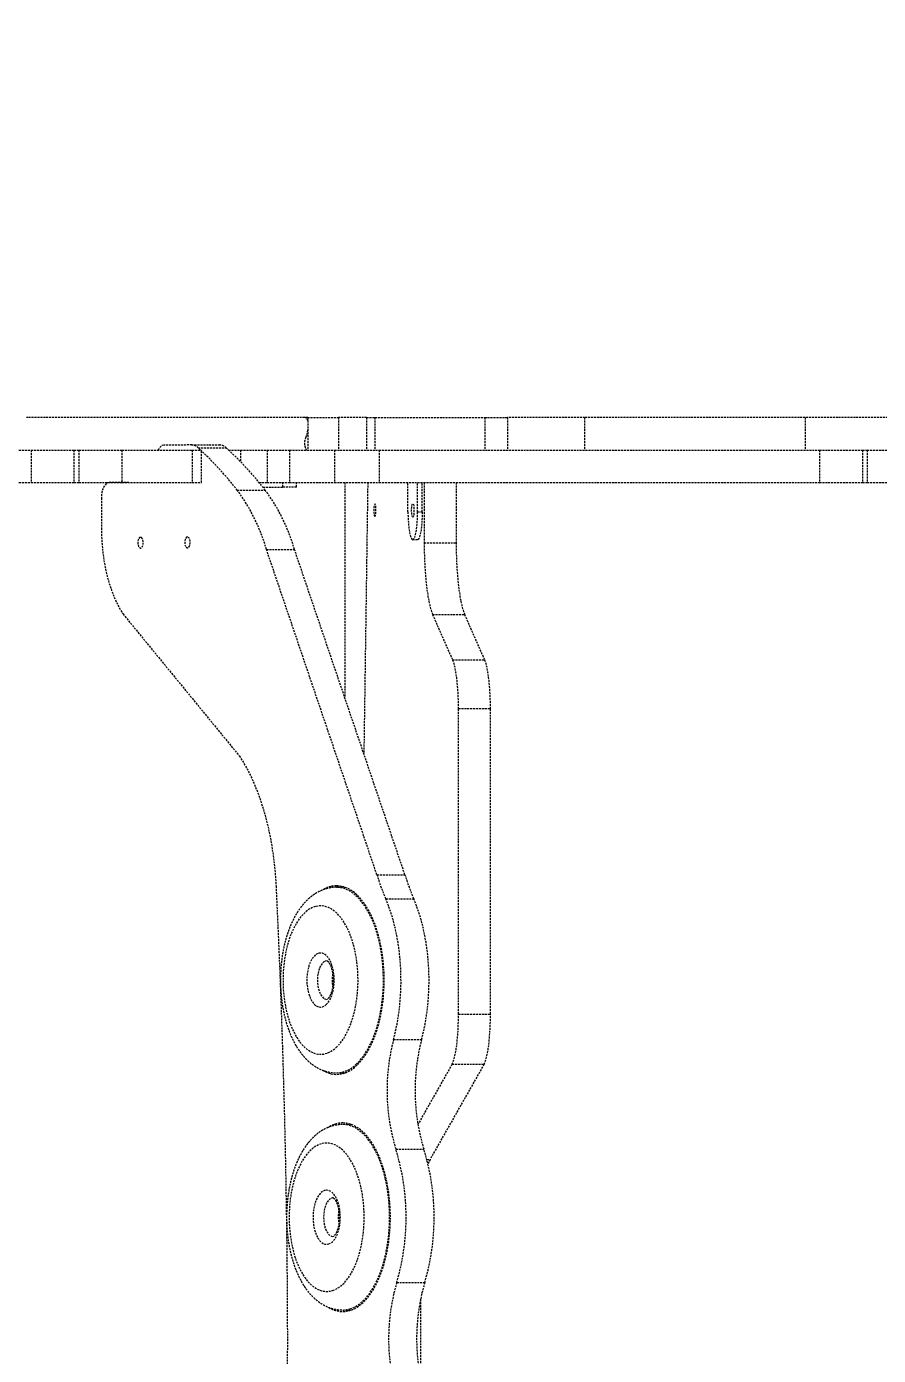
# Model space of a CAD drawing. Header units: millimetres. Extents: x -468 to 5922, y -120 to 5313.
# Drawn here: x 3067 to 3618, y 2985 to 3845 of the extents above; entities that cross this region are included whole.
import ezdxf

# ---------------------------------------------------------------- set-up
doc = ezdxf.new("R2010")
doc.units = ezdxf.units.MM
doc.linetypes.add('HIDDEN', pattern=[1.905, 1.27, -0.635])
doc.layers.add('DIKOM_ОБЬЕКТ', color=7, linetype='Continuous')
doc.layers.add('DIKOM_РАЗМЕР_ЗОНА', color=7, linetype='Continuous')
doc.styles.add('style1', font='arialbd.ttf', dxfattribs={"width": 0.8})
doc.dimstyles.new('1-50', dxfattribs={"dimtxt": 300, "dimasz": 200, "dimexe": 100, "dimexo": 0, "dimgap": 100, "dimtad": 1, "dimtxsty": 'style1', "dimcen": 200, "dimclrd": 7, "dimclre": 7, "dimclrt": 7, "dimadec": 1, "dimazin": 2, "dimtfac": 1, "dimtmove": 0, "dimatfit": 2, "dimfxl": 0, "dimlwd": 25, "dimlwe": 18, "dimarcsym": 0})

# ---------------------------------------------------------------- blocks, each defined once
blk = doc.blocks.new('*D38')
at = {"layer": 'Defpoints', "color": 0, "transparency": 16777216}
for p in [(4635.22, 5313.1), (-18.18, 679.1), (4922.12, 679.1)]:
    blk.add_point(p, dxfattribs=at)
at = {"layer": 'DIKOM_РАЗМЕР_ЗОНА', "color": 7, "lineweight": 18, "transparency": 16777216}
for p, q in [((4635.22, 5313.1), (-118.18, 5313.1)), ((4922.12, 679.1), (-118.18, 679.1))]:
    blk.add_line(p, q, dxfattribs=at)
at = {"layer": 'DIKOM_РАЗМЕР_ЗОНА', "color": 7, "lineweight": 25, "transparency": 16777216}
blk.add_line((-18.18, 5113.1), (-18.18, 879.1), dxfattribs=at)
at = {"layer": 'DIKOM_РАЗМЕР_ЗОНА', "color": 7, "transparency": 16777216}
for points in [[(-51.51, 5113.1), (15.15, 5113.1), (-18.18, 5313.1)], [(-51.51, 879.1), (15.15, 879.1), (-18.18, 679.1)]]:
    blk.add_solid(points, dxfattribs=at)
at = {"layer": 'DIKOM_РАЗМЕР_ЗОНА', "color": 7, "transparency": 16777216, "insert": (-271.35, 2810.16), "char_height": 300, "attachment_point": 5, "rotation": 90, "style": 'style1'}
blk.add_mtext('{\\fArial|b0|i0|c204|p34;4640}', dxfattribs=at)

msp = doc.modelspace()

# ---------------------------------------------------------------- linework, layer by layer
at = {"layer": 'DIKOM_ОБЬЕКТ', "color": 7, "linetype": 'HIDDEN', "lineweight": 15}
for p, q in [((3247.262, 3592.098), (3067.488, 3592.098)), ((3249.262, 3592.098), (3247.262, 3592.098)), ((3249.262, 3592.098), (3249.262, 3571.098)), ((3249.262, 3592.098), (3269.262, 3592.098)), ((3269.262, 3592.098), (3269.262, 3571.098)), ((3287.362, 3592.098), (3269.262, 3592.098)), ((3287.362, 3592.098), (3287.362, 3571.098)), ((3287.362, 3592.098), (3292.729, 3592.098)), ((3292.729, 3592.098), (3292.729, 3571.098)), ((3292.729, 3592.098), (3363.741, 3592.098)), ((3363.741, 3592.098), (3363.741, 3571.098)), ((3363.741, 3592.098), (3378.374, 3592.098)), ((3378.374, 3592.098), (3378.374, 3571.098)), ((3428.36, 3592.098), (3378.374, 3592.098)), ((3428.36, 3592.098), (3428.36, 3571.098)), ((3571.008, 3592.098), (3428.36, 3592.098)), ((3571.008, 3592.098), (3571.008, 3571.098)), ((3666.285, 3592.098), (3571.008, 3592.098)), ((2887.438, 3571.098), (3070.351, 3571.098)), ((3070.351, 3571.098), (3070.351, 3550.098)), ((3070.351, 3571.098), (3098.149, 3571.098)), ((3098.149, 3571.098), (3098.149, 3550.098)), ((3098.149, 3571.098), (3101.251, 3571.098)), ((3101.251, 3571.098), (3101.251, 3550.098)), ((3101.251, 3571.098), (3129.049, 3571.098)), ((3129.049, 3571.098), (3129.049, 3550.098)), ((3129.049, 3571.098), (3174.539, 3571.098)), ((3174.23, 3574.367), (3156.215, 3574.248)), ((3174.23, 3574.367), (3192.349, 3574.367)), ((3174.539, 3571.098), (3174.539, 3550.098)), ((3174.539, 3571.098), (3180.539, 3571.098)), ((3180.048, 3571.098), (3178.497, 3572.529)), ((3178.497, 3572.529), (3196.616, 3572.529)), ((3180.539, 3550.098), (3180.539, 3571.098)), ((3198.167, 3571.098), (3205.871, 3571.098)), ((3205.871, 3571.098), (3223.127, 3571.098)), ((3205.871, 3571.098), (3205.871, 3563.518)), ((3223.127, 3571.098), (3223.127, 3550.098)), ((3223.127, 3571.098), (3237.526, 3571.098)), ((3237.526, 3571.098), (3237.526, 3550.098)), ((3237.526, 3571.098), (3266.558, 3571.098)), ((3266.558, 3571.098), (3266.558, 3550.098)), ((3266.558, 3571.098), (3295.59, 3571.098)), ((3295.59, 3571.098), (3295.59, 3550.098)), ((3295.59, 3571.098), (3580.23, 3571.098)), ((3580.23, 3571.098), (3580.23, 3550.098)), ((3580.23, 3571.098), (3608.028, 3571.098)), ((3608.028, 3571.098), (3608.028, 3550.098)), ((3608.028, 3571.098), (3611.13, 3571.098)), ((3611.13, 3571.098), (3611.13, 3550.098)), ((3611.13, 3571.098), (3638.928, 3571.098)), ((2887.438, 3550.098), (3070.351, 3550.098)), ((3070.351, 3550.098), (3098.149, 3550.098)), ((3098.149, 3550.098), (3101.251, 3550.098)), ((3101.251, 3550.098), (3129.049, 3550.098)), ((3133.506, 3550.098), (3120.868, 3550.015)), ((3129.049, 3550.098), (3174.539, 3550.098)), ((3174.539, 3550.098), (3180.539, 3550.098)), ((3217.818, 3550.098), (3223.127, 3550.098)), ((3223.127, 3550.098), (3237.526, 3550.098)), ((3233.153, 3547.098), (3233.153, 3550.098)), ((3237.526, 3550.098), (3266.558, 3550.098)), ((3242.053, 3547.098), (3242.053, 3550.098)), ((3266.558, 3550.098), (3295.59, 3550.098)), ((3273.262, 3550.098), (3273.262, 3410.926)), ((3288.106, 3550.098), (3285.582, 3374.632)), ((3295.59, 3550.098), (3580.23, 3550.098)), ((3314.106, 3531.098), (3314.106, 3550.098)), ((3320.357, 3531.098), (3320.357, 3550.098)), ((3323.312, 3531.098), (3323.312, 3550.098)), ((3324.589, 3550.098), (3324.602, 3511.168)), ((3345.27, 3550.098), (3345.283, 3511.168)), ((3580.23, 3550.098), (3608.028, 3550.098)), ((3608.028, 3550.098), (3611.13, 3550.098)), ((3611.13, 3550.098), (3638.928, 3550.098)), ((3203.746, 3545.058), (3221.865, 3545.058)), ((3220.252, 3547.098), (3233.153, 3547.098)), ((3242.053, 3547.098), (3233.153, 3547.098)), ((3115.83, 3539.982), (3115.862, 3520.576)), ((3320.357, 3531.098), (3323.312, 3531.098)), ((3294.02, 3296.397), (3222.6, 3506.798)), ((3222.6, 3506.798), (3240.719, 3506.798)), ((3312.139, 3296.397), (3240.719, 3506.798)), ((3320.186, 3513.098), (3317.231, 3513.098)), ((3324.602, 3511.168), (3345.283, 3511.168)), ((3129.865, 3465.037), (3205.054, 3373.228)), ((3343.038, 3435.453), (3330.109, 3464.711)), ((3330.109, 3464.711), (3350.79, 3464.711)), ((3363.719, 3435.453), (3350.79, 3464.711)), ((3343.038, 3435.453), (3363.719, 3435.453)), ((3346.782, 3206.243), (3346.782, 3403.809)), ((3346.782, 3403.809), (3367.463, 3403.809)), ((3367.463, 3206.243), (3367.463, 3403.809)), ((3294.02, 3296.397), (3312.139, 3296.397)), ((3271.376, 3288.248), (3267.925, 3288.248)), ((3299.76, 3280.78), (3317.879, 3280.78)), ((3265.7, 3227.311), (3265.074, 3227.311)), ((3346.782, 3206.243), (3367.463, 3206.243)), ((3304.796, 3189.84), (3322.915, 3189.84)), ((3342.605, 3173.757), (3320.524, 3134.864)), ((3363.286, 3173.757), (3328.398, 3112.308)), ((3342.605, 3173.757), (3363.286, 3173.757)), ((3267.925, 3168.248), (3271.376, 3168.248)), ((3275.355, 3134.839), (3271.903, 3134.839)), ((3306.288, 3118.824), (3324.407, 3118.824)), ((3326.326, 3112.308), (3328.398, 3112.308)), ((3269.554, 3077.713), (3269.205, 3077.713)), ((3269.244, 3078.021), (3269.527, 3078.021)), ((3306.844, 3032.601), (3324.963, 3032.601)), ((3322.255, 3021.867), (3322.255, 2970.33)), ((3271.903, 3014.839), (3275.355, 3014.839))]:
    msp.add_line(p, q, dxfattribs=at)
at = {"layer": 'DIKOM_ОБЬЕКТ', "color": 7, "linetype": 'HIDDEN', "lineweight": 15, "flags": 128}
for points in [[(3156.215, 3574.248), (3155.229, 3574.05), (3154.282, 3573.474), (3153.409, 3572.544), (3152.645, 3571.296), (3152.549, 3571.098)], [(3120.868, 3550.015), (3119.882, 3549.816), (3118.935, 3549.241), (3118.062, 3548.311), (3117.298, 3547.063), (3116.672, 3545.543), (3116.208, 3543.811), (3115.924, 3541.933), (3115.83, 3539.982)], [(3292.749, 3528.098), (3292.954, 3528.276), (3293.141, 3528.793), (3293.292, 3529.604), (3293.396, 3530.637), (3293.442, 3531.8), (3293.427, 3532.989), (3293.351, 3534.098), (3293.222, 3535.031), (3293.051, 3535.702), (3292.853, 3536.054), (3292.646, 3536.054), (3292.448, 3535.702), (3292.277, 3535.031), (3292.148, 3534.098), (3292.072, 3532.989), (3292.057, 3531.8), (3292.103, 3530.637), (3292.206, 3529.604), (3292.358, 3528.793), (3292.545, 3528.276), (3292.749, 3528.098)], [(3317.231, 3527.698), (3317.016, 3527.877), (3316.818, 3528.397), (3316.654, 3529.217), (3316.536, 3530.271), (3316.475, 3531.472), (3316.475, 3532.725), (3316.536, 3533.926), (3316.654, 3534.98), (3316.818, 3535.8), (3317.016, 3536.32), (3317.231, 3536.498), (3317.447, 3536.32), (3317.644, 3535.8), (3317.809, 3534.98), (3317.926, 3533.926), (3317.988, 3532.725), (3317.988, 3531.472), (3317.926, 3530.271), (3317.809, 3529.217), (3317.644, 3528.397), (3317.447, 3527.877), (3317.231, 3527.698)], [(3314.106, 3531.098), (3314.138, 3528.537), (3314.232, 3526.027), (3314.388, 3523.621), (3314.602, 3521.367), (3314.869, 3519.311), (3315.185, 3517.495), (3315.542, 3515.956), (3315.933, 3514.725), (3316.351, 3513.828), (3316.787, 3513.282), (3317.231, 3513.098)], [(3317.231, 3513.098), (3317.676, 3513.282), (3318.112, 3513.828), (3318.53, 3514.725), (3318.921, 3515.956), (3319.278, 3517.495), (3319.594, 3519.311), (3319.861, 3521.367), (3320.075, 3523.621), (3320.23, 3526.027), (3320.325, 3528.537), (3320.357, 3531.098)], [(3323.312, 3531.098), (3323.28, 3528.537), (3323.185, 3526.027), (3323.029, 3523.621), (3322.815, 3521.367), (3322.548, 3519.311), (3322.233, 3517.495), (3321.876, 3515.956), (3321.484, 3514.725), (3321.066, 3513.828), (3320.631, 3513.282), (3320.186, 3513.098)], [(3115.862, 3520.576), (3115.975, 3515.224), (3116.294, 3509.904), (3116.818, 3504.649), (3117.544, 3499.488), (3118.467, 3494.451), (3119.582, 3489.569), (3120.882, 3484.871), (3122.361, 3480.382), (3124.008, 3476.13), (3125.815, 3472.141), (3127.771, 3468.436), (3129.865, 3465.037)], [(3141.155, 3514.649), (3140.581, 3514.459), (3140.068, 3513.911), (3139.674, 3513.063), (3139.44, 3512.008), (3139.392, 3510.86), (3139.535, 3509.743), (3139.853, 3508.778), (3140.313, 3508.07), (3140.864, 3507.696), (3141.446, 3507.696), (3141.997, 3508.07), (3142.457, 3508.778), (3142.775, 3509.743), (3142.919, 3510.86), (3142.87, 3512.008), (3142.636, 3513.063), (3142.242, 3513.911), (3141.73, 3514.459), (3141.155, 3514.649)], [(3171.487, 3514.849), (3170.913, 3514.659), (3170.4, 3514.111), (3170.006, 3513.263), (3169.772, 3512.208), (3169.724, 3511.059), (3169.867, 3509.943), (3170.185, 3508.978), (3170.645, 3508.27), (3171.196, 3507.896), (3171.778, 3507.896), (3172.329, 3508.27), (3172.789, 3508.978), (3173.107, 3509.943), (3173.251, 3511.059), (3173.202, 3512.208), (3172.968, 3513.263), (3172.574, 3514.111), (3172.062, 3514.659), (3171.487, 3514.849)], [(3324.602, 3511.168), (3324.634, 3506.907), (3324.73, 3502.677), (3324.888, 3498.509), (3325.107, 3494.434), (3325.386, 3490.481), (3325.722, 3486.68), (3326.113, 3483.057), (3326.556, 3479.64), (3327.049, 3476.452), (3327.586, 3473.518), (3328.166, 3470.859), (3328.782, 3468.493), (3329.431, 3466.439), (3330.109, 3464.711)], [(3345.283, 3511.168), (3345.315, 3506.907), (3345.411, 3502.677), (3345.569, 3498.509), (3345.788, 3494.434), (3346.067, 3490.481), (3346.403, 3486.68), (3346.794, 3483.057), (3347.237, 3479.64), (3347.73, 3476.452), (3348.267, 3473.518), (3348.847, 3470.859), (3349.463, 3468.493), (3350.112, 3466.439), (3350.79, 3464.711)], [(3346.782, 3403.809), (3346.747, 3407.499), (3346.643, 3411.146), (3346.471, 3414.707), (3346.232, 3418.138), (3345.931, 3421.4), (3345.569, 3424.454), (3345.152, 3427.265), (3344.685, 3429.798), (3344.173, 3432.024), (3343.621, 3433.916), (3343.038, 3435.453)], [(3367.463, 3403.809), (3367.428, 3407.499), (3367.324, 3411.146), (3367.152, 3414.707), (3366.913, 3418.138), (3366.612, 3421.4), (3366.25, 3424.454), (3365.833, 3427.265), (3365.366, 3429.798), (3364.854, 3432.024), (3364.302, 3433.916), (3363.719, 3435.453)], [(3205.054, 3373.228), (3207.661, 3369.088), (3210.148, 3364.67), (3212.509, 3359.988), (3214.736, 3355.056), (3216.822, 3349.888), (3218.761, 3344.501), (3220.548, 3338.911), (3222.175, 3333.135), (3223.64, 3327.19), (3224.936, 3321.094), (3226.061, 3314.867), (3227.011, 3308.526), (3227.783, 3302.092), (3228.374, 3295.583), (3228.783, 3289.019)], [(3228.783, 3289.019), (3230.44, 3252.493), (3231.886, 3215.932), (3233.122, 3179.341), (3234.147, 3142.724), (3234.962, 3106.087), (3235.566, 3069.434), (3235.959, 3032.769), (3236.142, 2996.098)], [(3259.046, 3169.831), (3260.898, 3168.853), (3263.217, 3167.963), (3265.564, 3167.427), (3267.925, 3167.248), (3270.285, 3167.427), (3272.632, 3167.963), (3274.951, 3168.853), (3277.229, 3170.091), (3279.452, 3171.67), (3281.608, 3173.582), (3283.683, 3175.814), (3285.666, 3178.354), (3287.545, 3181.187), (3289.308, 3184.296), (3290.947, 3187.663), (3292.45, 3191.268), (3293.809, 3195.09), (3295.016, 3199.107), (3296.064, 3203.295), (3296.947, 3207.629), (3297.66, 3212.084), (3298.198, 3216.634), (3298.559, 3221.252), (3298.74, 3225.912), (3298.74, 3230.585), (3298.559, 3235.244), (3298.198, 3239.862), (3297.66, 3244.412), (3296.947, 3248.867), (3296.064, 3253.201), (3295.016, 3257.389), (3293.809, 3261.406), (3292.45, 3265.228), (3290.947, 3268.833), (3289.308, 3272.2), (3287.545, 3275.309), (3285.666, 3278.142), (3283.683, 3280.682), (3281.608, 3282.914), (3279.452, 3284.826), (3277.229, 3286.405), (3274.951, 3287.643), (3272.632, 3288.533), (3270.285, 3289.069), (3267.925, 3289.248), (3267.925, 3289.248)], [(3280.666, 3173.798), (3282.736, 3175.887), (3284.718, 3178.284), (3286.603, 3180.973), (3288.377, 3183.94), (3290.032, 3187.167), (3291.557, 3190.635), (3292.943, 3194.324), (3294.182, 3198.212), (3295.268, 3202.276), (3296.193, 3206.493), (3296.952, 3210.837), (3297.54, 3215.284), (3297.955, 3219.806), (3298.194, 3224.378), (3298.255, 3228.973), (3298.137, 3233.563), (3297.843, 3238.123), (3297.373, 3242.624), (3296.73, 3247.041), (3295.919, 3251.348), (3294.943, 3255.519), (3293.808, 3259.53), (3292.521, 3263.357), (3291.091, 3266.979), (3289.524, 3270.373), (3287.83, 3273.52), (3286.02, 3276.402), (3284.103, 3279), (3282.092, 3281.301), (3279.997, 3283.291), (3277.832, 3284.957), (3275.608, 3286.291), (3273.339, 3287.284), (3271.039, 3287.931), (3268.72, 3288.227), (3267.923, 3288.248)], [(3272.239, 3288.648), (3271.845, 3288.533), (3270.992, 3288.248)], [(3274.13, 3288), (3272.171, 3288.227), (3271.376, 3288.248)], [(3267.764, 3184.688), (3269.619, 3186.583), (3271.385, 3188.786), (3273.049, 3191.281), (3274.598, 3194.05), (3276.022, 3197.072), (3277.308, 3200.325), (3278.449, 3203.785), (3279.434, 3207.425), (3280.258, 3211.22), (3280.914, 3215.141), (3281.398, 3219.159), (3281.704, 3223.245), (3281.833, 3227.367), (3281.781, 3231.496), (3281.55, 3235.601), (3281.142, 3239.651), (3280.559, 3243.617), (3279.806, 3247.469), (3278.889, 3251.179), (3277.813, 3254.719), (3276.588, 3258.063), (3275.222, 3261.187), (3273.725, 3264.066), (3272.108, 3266.68), (3270.384, 3269.01), (3268.566, 3271.038), (3266.665, 3272.749), (3264.698, 3274.131), (3262.677, 3275.173), (3260.619, 3275.868), (3258.538, 3276.21), (3256.45, 3276.197), (3254.371, 3275.829), (3252.315, 3275.109), (3250.298, 3274.041), (3248.335, 3272.635), (3246.44, 3270.9), (3244.627, 3268.849), (3242.911, 3266.498), (3241.303, 3263.864), (3239.815, 3260.965), (3238.459, 3257.825), (3237.245, 3254.466), (3236.18, 3250.912), (3235.275, 3247.191), (3234.534, 3243.329), (3233.964, 3239.356), (3233.569, 3235.301), (3233.351, 3231.193), (3233.313, 3227.064), (3233.454, 3222.943), (3233.774, 3218.862), (3234.27, 3214.85), (3234.938, 3210.937), (3235.774, 3207.153), (3236.772, 3203.524), (3237.923, 3200.079), (3239.22, 3196.842), (3240.653, 3193.838), (3242.211, 3191.088), (3243.883, 3188.614), (3245.656, 3186.433), (3247.517, 3184.562), (3249.453, 3183.014), (3251.449, 3181.801), (3253.49, 3180.932), (3255.561, 3180.413), (3257.648, 3180.248), (3259.733, 3180.439), (3261.803, 3180.984), (3263.841, 3181.878), (3265.833, 3183.116), (3267.764, 3184.688)], [(3304.796, 3189.84), (3306.003, 3194.684), (3307.043, 3199.677), (3307.913, 3204.795), (3308.608, 3210.017), (3309.126, 3215.318), (3309.464, 3220.677), (3309.621, 3226.067), (3309.597, 3231.467), (3309.39, 3236.851), (3309.002, 3242.196), (3308.436, 3247.478), (3307.692, 3252.674), (3306.776, 3257.76), (3305.69, 3262.714), (3304.439, 3267.514), (3303.03, 3272.139), (3301.468, 3276.567), (3299.76, 3280.78)], [(3322.915, 3189.84), (3324.121, 3194.684), (3325.162, 3199.677), (3326.031, 3204.795), (3326.727, 3210.017), (3327.245, 3215.318), (3327.583, 3220.677), (3327.74, 3226.067), (3327.716, 3231.467), (3327.509, 3236.851), (3327.121, 3242.196), (3326.555, 3247.478), (3325.811, 3252.674), (3324.894, 3257.76), (3323.808, 3262.714), (3322.558, 3267.514), (3321.149, 3272.139), (3319.587, 3276.567), (3317.879, 3280.78)], [(3261.287, 3212.367), (3262.392, 3213.575), (3263.398, 3215.081), (3264.286, 3216.856), (3265.038, 3218.862), (3265.637, 3221.06), (3266.072, 3223.404), (3266.334, 3225.846), (3266.418, 3228.338), (3266.321, 3230.827), (3266.047, 3233.264), (3265.599, 3235.599), (3264.989, 3237.784), (3264.227, 3239.776), (3263.33, 3241.532), (3262.316, 3243.018), (3261.205, 3244.204), (3260.02, 3245.064), (3258.785, 3245.582), (3257.526, 3245.748), (3256.267, 3245.557), (3255.035, 3245.014), (3253.855, 3244.129), (3252.75, 3242.921), (3251.743, 3241.415), (3250.855, 3239.64), (3250.104, 3237.634), (3249.505, 3235.436), (3249.07, 3233.092), (3248.808, 3230.65), (3248.724, 3228.159), (3248.821, 3225.669), (3249.095, 3223.232), (3249.542, 3220.897), (3250.153, 3218.712), (3250.915, 3216.721), (3251.812, 3214.964), (3252.826, 3213.478), (3253.937, 3212.293), (3255.122, 3211.432), (3256.357, 3210.914), (3257.616, 3210.748), (3258.875, 3210.939), (3260.107, 3211.482), (3261.287, 3212.367)], [(3261.899, 3240.748), (3261.828, 3240.748), (3260.761, 3240.549), (3259.726, 3239.996), (3258.754, 3239.106), (3257.871, 3237.903), (3257.104, 3236.422), (3256.474, 3234.706), (3256.001, 3232.804), (3255.696, 3230.772), (3255.569, 3228.666), (3255.624, 3226.549), (3255.86, 3224.481), (3256.268, 3222.521), (3256.838, 3220.725), (3257.554, 3219.146), (3258.393, 3217.829), (3259.334, 3216.812), (3260.348, 3216.124), (3261.406, 3215.784), (3261.885, 3215.748)], [(3342.605, 3173.757), (3343.193, 3174.993), (3343.755, 3176.581), (3344.285, 3178.502), (3344.777, 3180.736), (3345.224, 3183.257), (3345.623, 3186.037), (3345.968, 3189.044), (3346.257, 3192.245), (3346.484, 3195.604), (3346.649, 3199.083), (3346.749, 3202.643), (3346.782, 3206.243)], [(3363.286, 3173.757), (3363.874, 3174.993), (3364.436, 3176.581), (3364.966, 3178.502), (3365.458, 3180.736), (3365.905, 3183.257), (3366.304, 3186.037), (3366.649, 3189.044), (3366.938, 3192.245), (3367.165, 3195.604), (3367.33, 3199.083), (3367.43, 3202.643), (3367.463, 3206.243)], [(3270.992, 3168.248), (3271.845, 3167.963), (3272.239, 3167.848)], [(3271.376, 3168.248), (3272.904, 3168.324), (3274.13, 3168.496)], [(3262.991, 3016.442), (3264.877, 3015.444), (3267.196, 3014.554), (3269.543, 3014.018), (3271.903, 3013.839), (3274.264, 3014.018), (3276.611, 3014.554), (3278.93, 3015.444), (3281.208, 3016.682), (3283.431, 3018.261), (3285.587, 3020.173), (3287.662, 3022.405), (3289.645, 3024.945), (3291.524, 3027.778), (3293.287, 3030.887), (3294.925, 3034.254), (3296.428, 3037.859), (3297.788, 3041.681), (3298.995, 3045.698), (3300.043, 3049.886), (3300.926, 3054.22), (3301.639, 3058.675), (3302.177, 3063.225), (3302.538, 3067.843), (3302.719, 3072.503), (3302.719, 3077.176), (3302.538, 3081.835), (3302.177, 3086.453), (3301.639, 3091.003), (3300.926, 3095.458), (3300.043, 3099.792), (3298.995, 3103.98), (3297.788, 3107.997), (3296.428, 3111.819), (3294.925, 3115.424), (3293.287, 3118.791), (3291.524, 3121.9), (3289.645, 3124.733), (3287.662, 3127.273), (3285.587, 3129.505), (3283.431, 3131.417), (3281.208, 3132.996), (3278.93, 3134.234), (3276.611, 3135.124), (3274.264, 3135.66), (3271.903, 3135.839), (3271.903, 3135.839)], [(3276.728, 3015.603), (3279.006, 3016.507), (3281.243, 3017.754), (3283.424, 3019.336), (3285.539, 3021.243), (3287.573, 3023.465), (3289.515, 3025.988), (3291.353, 3028.798), (3293.078, 3031.879), (3294.678, 3035.211), (3296.145, 3038.776), (3297.47, 3042.552), (3298.644, 3046.518), (3299.662, 3050.651), (3300.516, 3054.925), (3301.203, 3059.316), (3301.718, 3063.798), (3302.057, 3068.345), (3302.22, 3072.93), (3302.205, 3077.526), (3302.012, 3082.107), (3301.643, 3086.644), (3301.099, 3091.113), (3300.383, 3095.486), (3299.501, 3099.738), (3298.456, 3103.844), (3297.256, 3107.779), (3295.907, 3111.521), (3294.417, 3115.048), (3292.795, 3118.339), (3291.05, 3121.375), (3289.193, 3124.138), (3287.234, 3126.611), (3285.186, 3128.781), (3283.059, 3130.634), (3280.867, 3132.159), (3278.623, 3133.348), (3276.339, 3134.194), (3274.029, 3134.692), (3271.876, 3134.839)], [(3276.217, 3135.239), (3275.824, 3135.124), (3274.971, 3134.839)], [(3278.109, 3134.591), (3277.48, 3134.692), (3275.355, 3134.839)], [(3265.409, 3027.45), (3267.455, 3028.282), (3269.456, 3029.458), (3271.399, 3030.971), (3273.269, 3032.808), (3275.052, 3034.956), (3276.735, 3037.4), (3278.306, 3040.121), (3279.753, 3043.099), (3281.065, 3046.312), (3282.232, 3049.736), (3283.247, 3053.346), (3284.101, 3057.115), (3284.787, 3061.015), (3285.302, 3065.018), (3285.641, 3069.093), (3285.802, 3073.211), (3285.783, 3077.341), (3285.584, 3081.452), (3285.208, 3085.515), (3284.656, 3089.498), (3283.934, 3093.373), (3283.045, 3097.111), (3281.998, 3100.684), (3280.799, 3104.065), (3279.458, 3107.23), (3277.984, 3110.155), (3276.388, 3112.819), (3274.682, 3115.202), (3272.88, 3117.286), (3270.993, 3119.055), (3269.037, 3120.497), (3267.025, 3121.601), (3264.972, 3122.359), (3262.894, 3122.765), (3260.807, 3122.817), (3258.724, 3122.513), (3256.663, 3121.856), (3254.638, 3120.851), (3252.664, 3119.505), (3250.756, 3117.829), (3248.927, 3115.834), (3247.193, 3113.536), (3245.564, 3110.951), (3244.054, 3108.099), (3242.673, 3105.001), (3241.432, 3101.679), (3240.34, 3098.159), (3239.405, 3094.466), (3238.634, 3090.628), (3238.033, 3086.673), (3237.606, 3082.63), (3237.356, 3078.529), (3237.285, 3074.402), (3237.394, 3070.277), (3237.682, 3066.186), (3238.146, 3062.16), (3238.784, 3058.227), (3239.59, 3054.417), (3240.559, 3050.758), (3241.683, 3047.278), (3242.954, 3044.002), (3244.363, 3040.954), (3245.899, 3038.157), (3247.551, 3035.631), (3249.307, 3033.396), (3251.153, 3031.468), (3253.077, 3029.86), (3255.063, 3028.586), (3257.097, 3027.654), (3259.164, 3027.072), (3261.249, 3026.843), (3263.336, 3026.969), (3265.409, 3027.45)], [(3328.398, 3112.308), (3327.704, 3110.896), (3327.082, 3109.293)], [(3262.957, 3057.562), (3264.186, 3058.134), (3265.361, 3059.046), (3266.458, 3060.279), (3267.456, 3061.809), (3268.333, 3063.605), (3269.072, 3065.629), (3269.658, 3067.84), (3270.079, 3070.194), (3270.327, 3072.642), (3270.395, 3075.135), (3270.284, 3077.623), (3269.995, 3080.053), (3269.534, 3082.377), (3268.91, 3084.548), (3268.137, 3086.521), (3267.229, 3088.257), (3266.206, 3089.719), (3265.088, 3090.878), (3263.898, 3091.711), (3262.66, 3092.201), (3261.4, 3092.337), (3260.143, 3092.116), (3258.914, 3091.544), (3257.739, 3090.632), (3256.641, 3089.399), (3255.644, 3087.869), (3254.767, 3086.073), (3254.027, 3084.05), (3253.441, 3081.838), (3253.02, 3079.484), (3252.773, 3077.036), (3252.704, 3074.543), (3252.816, 3072.056), (3253.105, 3069.625), (3253.566, 3067.301), (3254.189, 3065.13), (3254.963, 3063.157), (3255.87, 3061.421), (3256.894, 3059.959), (3258.011, 3058.8), (3259.201, 3057.967), (3260.439, 3057.477), (3261.7, 3057.342), (3262.957, 3057.562)], [(3265.853, 3087.339), (3265.391, 3087.304), (3264.333, 3086.967), (3263.319, 3086.281), (3262.378, 3085.265), (3261.538, 3083.95), (3260.821, 3082.373), (3260.25, 3080.579), (3259.841, 3078.62), (3259.604, 3076.552), (3259.548, 3074.434), (3259.673, 3072.329), (3259.977, 3070.295), (3260.45, 3068.393), (3261.078, 3066.676), (3261.845, 3065.193), (3262.727, 3063.988), (3263.699, 3063.096), (3264.733, 3062.541), (3265.8, 3062.34), (3265.86, 3062.339)], [(3274.971, 3014.839), (3275.824, 3014.554), (3276.217, 3014.439)], [(3236.142, 2996.098), (3235.959, 2959.427), (3235.566, 2922.763), (3234.962, 2886.11), (3234.147, 2849.472), (3233.122, 2812.856), (3231.886, 2776.265), (3230.44, 2739.704), (3228.783, 2703.177)]]:
    msp.add_lwpolyline(points, dxfattribs=at)
at = {"layer": 'DIKOM_ОБЬЕКТ', "color": 7, "linetype": 'HIDDEN', "lineweight": 15}
for centre, radius, start, end in [((3247.262, 3590.098), 2, 0, 90), ((3255.16, 3575.504), 8, 152.02833, 213.41674), ((3239.262, 3583.947), 10, 332.02833, 0), ((3174.042, 3568.058), 6.311, 45.099909, 88.299864), ((3025.722, 3406.877), 225.358, 37.818466, 46.608474), ((3192.161, 3568.059), 6.311, 45.098519, 88.300091), ((3045.234, 3408.055), 223.535, 37.798761, 47.373426), ((3107.534, 3473.87), 119.685, 15.969201, 36.4979), ((3125.652, 3473.87), 119.685, 15.969186, 36.49777), ((3439.053, 3340.842), 151.69, 197.037544, 203.325365), ((3457.15, 3340.834), 151.667, 197.036879, 203.325644), ((3268.351, 3271.205), 18.048, 91.353798, 122.629378), ((3289.058, 3228.248), 24.004, 170.329233, 189.588268), ((3430.433, 3156.956), 129.868, 165.332389, 197.074697), ((3448.552, 3156.956), 129.868, 165.332389, 197.074697), ((3267.254, 3187.19), 18.953, 271.993996, 315.044725), ((3272.292, 3117.919), 17.924, 91.240794, 122.803627), ((3163.574, 3074.792), 149.353, 343.591039, 17.146995), ((3181.693, 3074.792), 149.353, 343.591039, 17.146995), ((3293.099, 3074.839), 24.066, 170.536063, 189.372884), ((3431.062, 2996.098), 129.47, 163.624257, 196.375743), ((3449.181, 2996.098), 129.471, 163.624319, 196.375681), ((3271.885, 3030.575), 15.736, 270.049808, 287.925435), ((3275.347, 3030.348), 15.509, 270.027674, 280.258196)]:
    msp.add_arc(centre, radius, start, end, dxfattribs=at)
for points, knots in [([(3267.923, 3288.227), (3267.78, 3288.234), (3266.715, 3288.284), (3264.73, 3288.071), (3262.009, 3287.578), (3259.352, 3286.755), (3256.766, 3285.649), (3254.255, 3284.251), (3251.825, 3282.564), (3249.478, 3280.584), (3247.225, 3278.309), (3245.078, 3275.741), (3243.053, 3272.891), (3241.168, 3269.779), (3239.438, 3266.434), (3237.874, 3262.887), (3236.483, 3259.17), (3235.267, 3255.307), (3234.227, 3251.32), (3233.362, 3247.23), (3232.672, 3243.057), (3232.156, 3238.818), (3231.815, 3234.534), (3231.648, 3230.222), (3231.655, 3225.903), (3231.837, 3221.596), (3232.193, 3217.319), (3232.722, 3213.093), (3233.425, 3208.935), (3234.302, 3204.863), (3235.353, 3200.895), (3236.58, 3197.048), (3237.984, 3193.338), (3239.57, 3189.785), (3241.341, 3186.407), (3243.297, 3183.231), (3245.437, 3180.287), (3247.752, 3177.609), (3250.221, 3175.233), (3252.819, 3173.188), (3255.515, 3171.492), (3258.28, 3170.153), (3261.085, 3169.162), (3263.907, 3168.539), (3266.188, 3168.247), (3267.518, 3168.278), (3267.906, 3168.287)], [0, 0, 0, 0, 0.0031617, 0.0235229, 0.0438201, 0.0642037, 0.0848392, 0.1058839, 0.1274777, 0.1497259, 0.1726753, 0.1962953, 0.2204701, 0.2450261, 0.2697785, 0.2945532, 0.3192488, 0.3438259, 0.3682749, 0.3926029, 0.4168266, 0.4409668, 0.4650459, 0.4890868, 0.513112, 0.5371447, 0.5612004, 0.5853031, 0.6094769, 0.6337474, 0.6581398, 0.6826794, 0.7073879, 0.7322796, 0.7573504, 0.7825668, 0.8078192, 0.832915, 0.857629, 0.8817373, 0.9050893, 0.9276452, 0.9494649, 0.9706715, 0.9914199, 1, 1, 1, 1]), ([(3261.798, 3240.753), (3261.795, 3240.754), (3261.788, 3240.757), (3262.011, 3240.638), (3262.425, 3240.27), (3262.965, 3239.609), (3263.541, 3238.677), (3264.111, 3237.479), (3264.637, 3236.036), (3265.088, 3234.376), (3265.437, 3232.541), (3265.663, 3230.58), (3265.754, 3228.548), (3265.704, 3226.502), (3265.514, 3224.499), (3265.194, 3222.598), (3264.759, 3220.854), (3264.234, 3219.316), (3263.653, 3218.029), (3263.06, 3217.023), (3262.571, 3216.394), (3262.229, 3216.051), (3261.959, 3215.828), (3261.783, 3215.737), (3261.794, 3215.742), (3261.799, 3215.743)], [0, 0, 0, 0, 0.02850875, 0.07226408, 0.11824226, 0.16247132, 0.2068857, 0.25215799, 0.29854889, 0.34600032, 0.39432365, 0.44329334, 0.49267487, 0.54224365, 0.59175774, 0.64095241, 0.68960798, 0.73750187, 0.78443276, 0.83027058, 0.87508472, 0.9044245, 0.9290546, 0.97414882, 1, 1, 1, 1]), ([(3271.86, 3134.823), (3271.037, 3134.804), (3269.294, 3134.763), (3266.661, 3134.316), (3263.986, 3133.58), (3261.382, 3132.542), (3258.852, 3131.217), (3256.401, 3129.603), (3254.034, 3127.696), (3251.756, 3125.495), (3249.581, 3122.999), (3247.524, 3120.217), (3245.603, 3117.168), (3243.832, 3113.878), (3242.227, 3110.379), (3240.792, 3106.702), (3239.533, 3102.873), (3238.449, 3098.915), (3237.54, 3094.849), (3236.806, 3090.694), (3236.247, 3086.47), (3235.862, 3082.195), (3235.652, 3077.889), (3235.616, 3073.57), (3235.755, 3069.258), (3236.067, 3064.972), (3236.553, 3060.731), (3237.212, 3056.555), (3238.046, 3052.46), (3239.053, 3048.464), (3240.236, 3044.585), (3241.596, 3040.84), (3243.137, 3037.245), (3244.861, 3033.822), (3246.771, 3030.593), (3248.866, 3027.588), (3251.139, 3024.84), (3253.571, 3022.386), (3256.14, 3020.257), (3258.815, 3018.472), (3261.565, 3017.044), (3264.363, 3015.967), (3267.183, 3015.253), (3269.7, 3014.875), (3271.27, 3014.875), (3271.895, 3014.874)], [0, 0, 0, 0, 0.0181444, 0.0384512, 0.0588029, 0.0793658, 0.1002998, 0.1217505, 0.1438341, 0.1666145, 0.1900807, 0.214138, 0.2386232, 0.2633489, 0.2881386, 0.3128654, 0.3374799, 0.3619669, 0.3863298, 0.4105839, 0.434749, 0.4588473, 0.4829016, 0.5069347, 0.5309696, 0.5550235, 0.5791183, 0.6032782, 0.6275282, 0.651894, 0.676401, 0.7010721, 0.7259235, 0.7509579, 0.77615, 0.8014183, 0.826579, 0.8514164, 0.8756999, 0.8992544, 0.9220124, 0.9440113, 0.9653623, 0.986215, 1, 1, 1, 1]), ([(3265.756, 3087.352), (3265.755, 3087.352), (3265.725, 3087.356), (3265.834, 3087.328), (3266.132, 3087.113), (3266.604, 3086.641), (3267.16, 3085.878), (3267.739, 3084.843), (3268.297, 3083.55), (3268.798, 3082.019), (3269.213, 3080.288), (3269.517, 3078.399), (3269.693, 3076.405), (3269.73, 3074.36), (3269.627, 3072.324), (3269.386, 3070.353), (3269.02, 3068.505), (3268.547, 3066.834), (3267.996, 3065.386), (3267.405, 3064.203), (3266.822, 3063.31), (3266.303, 3062.716), (3265.919, 3062.403), (3265.765, 3062.33), (3265.756, 3062.327), (3265.754, 3062.326)], [0, 0, 0, 0, 0.0016781, 0.0474141, 0.0901368, 0.1350012, 0.1792298, 0.2239151, 0.2696181, 0.3164405, 0.3642602, 0.4128698, 0.4620354, 0.5115269, 0.5611225, 0.6105531, 0.6595832, 0.7079878, 0.7555485, 0.8020841, 0.8475208, 0.8920494, 0.9363709, 0.9815556, 1, 1, 1, 1])]:
    msp.add_open_spline(points, degree=3, knots=knots, dxfattribs=at)

# ---------------------------------------------------------------- dimensions: what is measured, and where the dimension line sits
at = {"layer": 'DIKOM_РАЗМЕР_ЗОНА'}
dim = msp.add_linear_dim(base=(-18.179, 679.098), p1=(4635.22, 5313.098), p2=(4922.118, 679.098), angle=90, text='{\\fArial|b0|i0|c204|p34;4640}', dimstyle='1-50', dxfattribs=at)
dim.commit()
dim.dimension.update_dxf_attribs({"geometry": '*D38', "text_midpoint": (-18.179, 2810.156), "dimtype": 160})

doc.saveas('drawing.dxf')
